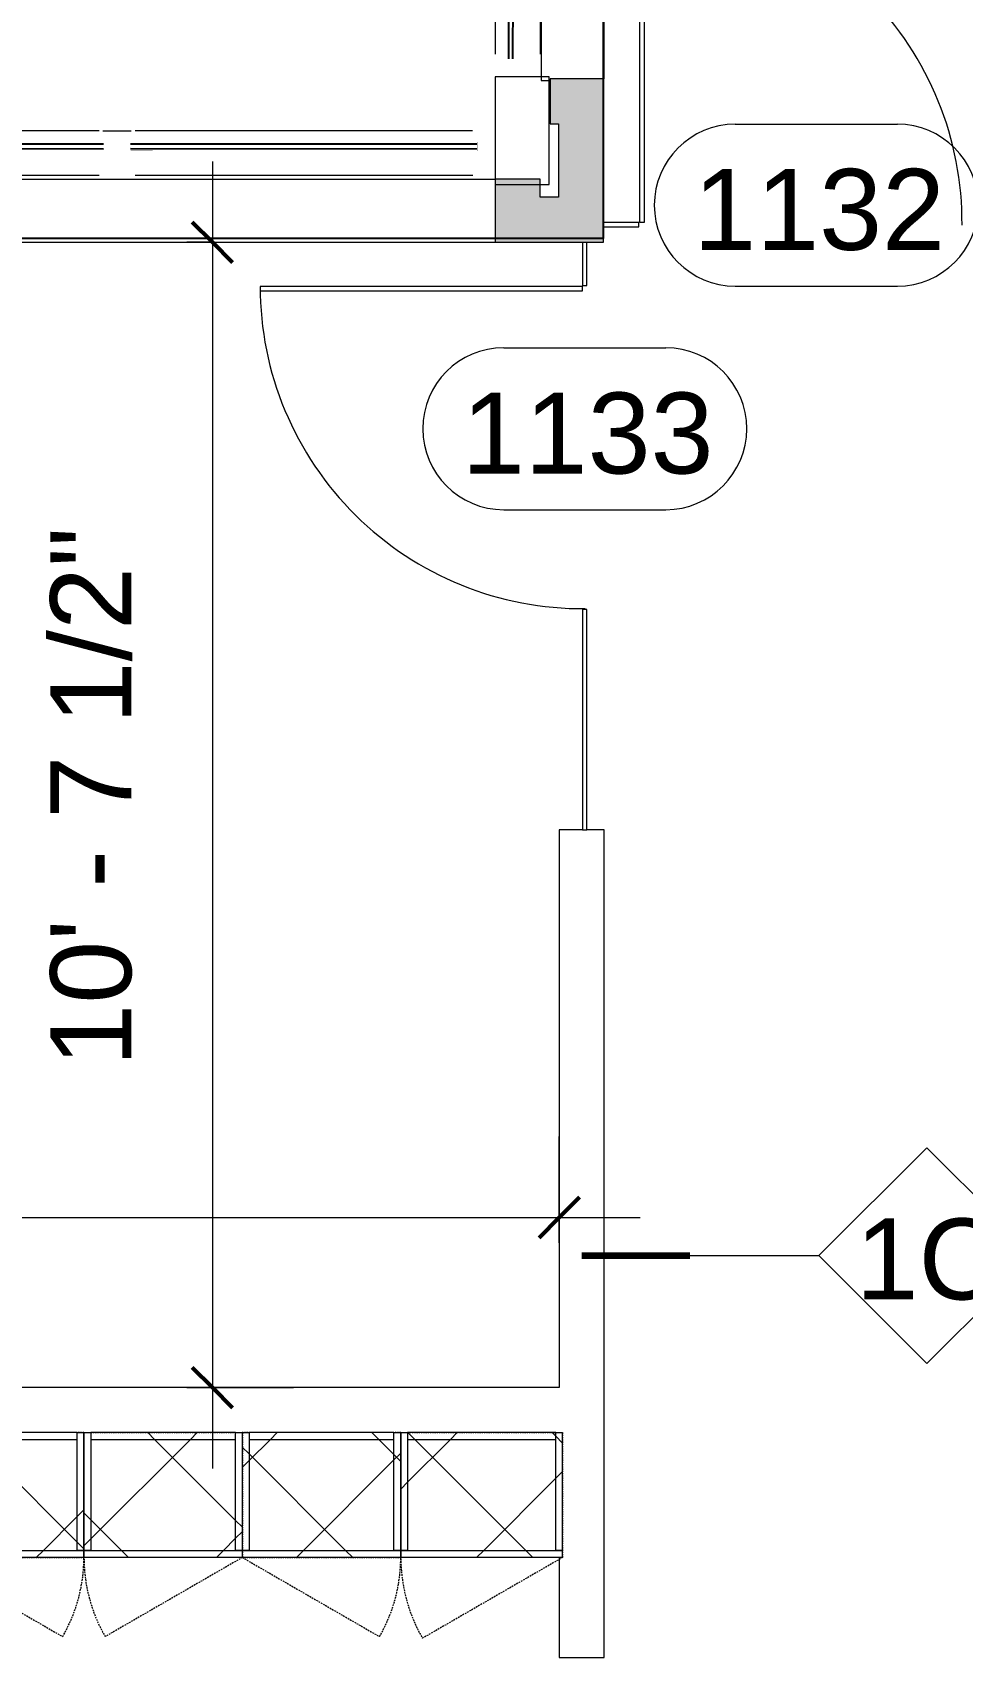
# Model space of a CAD drawing. Header units: inches. Extents: x 920 to 3142, y -796 to 870.
# Drawn here: x 2122.1 to 2225.5, y 504 to 684.6 of the extents above; entities that cross this region are included whole.
import ezdxf
from ezdxf.xclip import XClip

# ---------------------------------------------------------------- set-up
doc = ezdxf.new("R2010")
doc.units = ezdxf.units.IN
doc.header["$MEASUREMENT"] = 0
doc.header["$XCLIPFRAME"] = 2
for name, pattern in [('L1$0$2DASHES', [163.199999, 71.999999, -24, 9.6, -24, 9.6, -24]), ('X2$0$Dash', [0.25, 0.125, -0.125]), ('X2$0$Hidden', [0.28125, 0.1875, -0.09375])]:
    doc.linetypes.add(name, pattern=pattern)
doc.layers.add('L1$0$A-Anno-Revs-FinF', color=181, linetype='Continuous')
doc.layers.add('L1$0$GLZ_GLAZING', color=7, linetype='Continuous')
for name, color, linetype, lineweight in [('L1$0$ArchiCAD Windows_Pen_No__4', 4, 'Continuous', 9), ('L1$0$BB Shell_Pen_No__100', 7, 'Continuous', 20), ('X2$0$18_0109_REV_dwg _7_', 8, 'Continuous', 9), ('X2$0$A-ANNO-DIMS', 211, 'Continuous', 9), ('X2$0$A-ANNO-DIMS-96', 211, 'Continuous', 9), ('X2$0$A-DOOR', 31, 'Continuous', 13), ('X2$0$A-DOOR-IDEN', 31, 'Continuous', 9), ('X2$0$A-WALL', 113, 'Continuous', 9), ('X2$0$A-WALL-IDEN', 211, 'Continuous', 9), ('X2$0$A-WALL-PATT', 111, 'Continuous', 13), ('X2$0$I-WALL', 2, 'Continuous', 9), ('X2$0$Q-CASE', 31, 'Continuous', 9), ('X2$0$Q-CASE-HDLN', 31, 'X2$0$Dash', 9)]:
    doc.layers.add(name, color=color, linetype=linetype, lineweight=lineweight)
doc.styles.add('X2$0$Swis721 Lt BT', font='swissl.ttf', dxfattribs={"height": 9})
doc.dimstyles.new('X2$0$OTJ_-_3_32__Linear__1_2__Tolerance', dxfattribs={"dimscale": 12, "dimtxt": 9.497835, "dimasz": 0.375, "dimexe": 0.75, "dimexo": 0.5, "dimgap": 0.5, "dimtad": 1, "dimdec": 1, "dimrnd": 0.5, "dimzin": 3, "dimdsep": 46, "dimlunit": 4, "dimtxsty": 'X2$0$Swis721 Lt BT', "dimblk1": 'X2$0$_Oblique', "dimblk2": 'X2$0$_Oblique', "dimsah": 1, "dimcen": 0.09, "dimdle": 0.75, "dimazin": 0, "dimtfac": 1, "dimtdec": 4, "dimtix": 1, "dimtmove": 0, "dimatfit": 3, "dimfxl": 1, "dimtvp": 1, "dimfrac": 2, "dimtolj": 1, "dimtzin": 0, "dimarcsym": 2})
pattern_1 = [(225, (-851.736, 531.364), (8.01223, -8.01223), []), (315, (-851.736, 531.364), (8.01223, 8.01223), [])]
pattern_2 = [(45, (855.727, -531.364), (-8.01223, 8.01223), []), (135, (855.727, -531.364), (-8.01223, -8.01223), [])]
pattern_3 = [(225, (-816.536, 531.364), (8.01223, -8.01223), []), (315, (-816.536, 531.364), (8.01223, 8.01223), [])]
pattern_4 = [(45, (820.527, -531.364), (-8.01223, 8.01223), []), (135, (820.527, -531.364), (-8.01223, -8.01223), [])]

# ---------------------------------------------------------------- blocks, each defined once
blk = doc.blocks.new('L1$0$window-fixed')
at = {"layer": 'L1$0$ArchiCAD Windows_Pen_No__4', "linetype": 'L1$0$2DASHES'}
for p, q in [((-6723.6, 3788.31), (-6761.1, 3788.31)), ((-6681.6, 3788.31), (-6719.6, 3788.31)), ((-6640.1, 3788.31), (-6677.6, 3788.31)), ((-6723.6, 3783.31), (-6761.1, 3783.31)), ((-6681.6, 3783.31), (-6719.6, 3783.31)), ((-6640.09, 3783.31), (-6677.6, 3783.31))]:
    blk.add_line(p, q, dxfattribs=at)
at = {"layer": 'L1$0$ArchiCAD Windows_Pen_No__4', "linetype": 'Continuous'}
for p, q in [((-6723.17, 3788.31), (-6721.6, 3788.31)), ((-6721.6, 3788.31), (-6720.02, 3788.31)), ((-6681.17, 3788.31), (-6679.6, 3788.31)), ((-6679.6, 3788.31), (-6678.02, 3788.31))]:
    blk.add_line(p, q, dxfattribs=at)
at = {"layer": 'L1$0$GLZ_GLAZING', "color": 30, "linetype": 'Continuous'}
for p, q in [((-6723.1, 3786.81), (-6761.6, 3786.81)), ((-6761.6, 3786.32), (-6723.1, 3786.31)), ((-6681.1, 3786.81), (-6720.1, 3786.81)), ((-6720.1, 3786.32), (-6681.1, 3786.31)), ((-6639.59, 3786.81), (-6678.1, 3786.81)), ((-6678.1, 3786.32), (-6639.6, 3786.31))]:
    blk.add_line(p, q, dxfattribs=at)
at = {"layer": 'L1$0$GLZ_GLAZING', "color": 30, "linetype": 'Continuous', "const_width": 0.00174}
for points in [[(-6763.6, 3783.31), (-6761.1, 3783.31), (-6761.1, 3786.06), (-6761.6, 3786.06), (-6761.6, 3787.06), (-6761.1, 3787.06), (-6761.1, 3788.31), (-6763.6, 3788.31), (-6763.6, 3787.06), (-6763.6, 3787.06), (-6763.6, 3786.06), (-6763.6, 3786.06)], [(-6719.6, 3783.31), (-6723.6, 3783.31), (-6723.6, 3786.06), (-6723.1, 3786.06), (-6723.1, 3787.06), (-6723.6, 3787.06), (-6723.6, 3788.31), (-6719.6, 3788.31), (-6719.6, 3787.06), (-6720.1, 3787.06), (-6720.1, 3786.06), (-6719.6, 3786.06)], [(-6677.6, 3783.31), (-6681.6, 3783.31), (-6681.6, 3786.06), (-6681.1, 3786.06), (-6681.1, 3787.06), (-6681.6, 3787.06), (-6681.6, 3788.31), (-6677.6, 3788.31), (-6677.6, 3787.06), (-6678.1, 3787.06), (-6678.1, 3786.06), (-6677.6, 3786.06)], [(-6723.1, 3786.06), (-6723.1, 3787.06), (-6761.6, 3787.06), (-6761.6, 3786.07), (-6723.1, 3786.06)], [(-6681.1, 3786.06), (-6681.1, 3787.06), (-6720.1, 3787.06), (-6720.1, 3786.07), (-6681.59, 3786.06)], [(-6639.59, 3786.06), (-6639.59, 3787.06), (-6678.1, 3787.06), (-6678.1, 3786.07), (-6639.59, 3786.06)]]:
    blk.add_lwpolyline(points, close=True, dxfattribs=at)
blk.add_lwpolyline([(-6637.6, 3783.31), (-6637.6, 3788.31), (-6640.1, 3788.31), (-6640.09, 3787.06), (-6639.59, 3787.06), (-6639.59, 3786.06), (-6640.09, 3786.06), (-6640.09, 3783.31), (-6637.6, 3783.31)], dxfattribs=at)
blk = doc.blocks.new('L1')
at = {"layer": 'L1$0$A-Anno-Revs-FinF'}
for p, q in [((-7162.69, 3740.32), (-7162.69, 3590.32)), ((-7162.69, 3590.32), (-7162.69, 3584.32)), ((-7162.69, 3584.32), (-7315.69, 3584.32))]:
    blk.add_line(p, q, dxfattribs=at)
at = {"layer": 'L1$0$BB Shell_Pen_No__100', "linetype": 'Continuous', "flags": 128}
for points in [[(-7168.69, 3602.32), (-7174.69, 3602.32), (-7174.69, 3590.32), (-7168.69, 3590.32)], [(-7168.69, 3590.32), (-7168.69, 3602.32)]]:
    blk.add_lwpolyline(points, dxfattribs=at)
at = {"layer": 'L1$0$A-Anno-Revs-FinF', "rotation": 90}
blk.add_blockref('L1$0$window-fixed', (-3386.38, 10365.91), dxfattribs=at)
at = {"layer": 'L1$0$A-Anno-Revs-FinF'}
blk.add_blockref('L1$0$window-fixed', (-537.09, -191.99), dxfattribs=at)
blk = doc.blocks.new('X2$0$Single Glass Door - 36_ x 84_-5046140-FIRST FLOOR CONSTRUCTION')
at = {"layer": 'X2$0$A-DOOR', "lineweight": 20}
for p, q in [((17.40625, 36.0625), (17.40625, 0.25)), ((17.90625, 36.0625), (17.40625, 36.0625)), ((17.90625, 0.25), (17.90625, 36.0625)), ((17.40625, 0.25), (17.90625, 0.25))]:
    blk.add_line(p, q, dxfattribs=at)
at = {"layer": 'X2$0$A-DOOR', "lineweight": 9}
blk.add_arc((17.90625, 0.25), 35.8125, 90, 180.5, dxfattribs=at)
blk = doc.blocks.new('X2$0$Single Glass Door - 36_ x 84_-4893000-FIRST FLOOR CONSTRUCTION')
at = {"layer": 'X2$0$A-DOOR', "lineweight": 20}
for p, q in [((17.40625, -0.25), (17.90625, -0.25)), ((17.40625, -36.0625), (17.40625, -0.25)), ((17.90625, -0.25), (17.90625, -36.0625)), ((17.90625, -36.0625), (17.40625, -36.0625))]:
    blk.add_line(p, q, dxfattribs=at)
at = {"layer": 'X2$0$A-DOOR', "lineweight": 9}
blk.add_arc((17.90625, -0.25), 35.8125, 179.5, 270, dxfattribs=at)
blk = doc.blocks.new('X2$0$Walls 2 - Walls 1-5280805-FIRST FLOOR CONSTRUCTION')
at = {"layer": 'X2$0$A-WALL'}
for p, q in [((-629.61, 845.31), (-755.61, 845.31)), ((-755.61, 845.31), (-755.61, 844.31)), ((-629.61, 844.31), (-629.61, 845.31)), ((-617.61, 844.31), (-629.61, 844.31)), ((-617.61, 838.31), (-617.61, 844.31)), ((-755.45, 838.41), (-755.45, 838.31)), ((-755.45, 838.31), (-617.61, 838.31))]:
    blk.add_line(p, q, dxfattribs=at)
blk = doc.blocks.new('X2$0$Walls 26 - Walls 1-5286814-FIRST FLOOR CONSTRUCTION')
at = {"layer": 'X2$0$A-WALL'}
for p, q in [((-933.93, 667.31), (-948.93, 667.31)), ((-948.93, 667.31), (-948.93, 661.31)), ((-808.04, 668.31), (-933.93, 668.31)), ((-933.93, 668.31), (-933.93, 667.31)), ((-948.93, 661.31), (-808.04, 661.31))]:
    blk.add_line(p, q, dxfattribs=at)
blk = doc.blocks.new('X2$0$CW Cupbd Ohead - 23_5_h x 13 7_8_d - 1 Door - 1 Shelf-V11-FIRST FLOOR CONSTRUCTION')
at = {"layer": 'X2$0$Q-CASE'}
h = blk.add_hatch(dxfattribs=at)
h.set_pattern_fill('FP2_21', color=256, style=0, pattern_type=2)
h.set_pattern_definition(pattern_1)
h.paths.add_polyline_path([(7.55, 16.24), (2, 16.24), (2, 15.45), (19.6, 15.45), (19.6, 16.24), (9.2, 16.24)], flags=0)
h = blk.add_hatch(dxfattribs=at)
h.set_pattern_fill('FP2_21', color=256, style=0, pattern_type=2)
h.set_pattern_definition(pattern_1)
h.paths.add_polyline_path([(2.75, 15.45), (2, 15.45), (2, 2.36), (2.75, 2.36), (2.75, 3.11)], flags=0)
h = blk.add_hatch(dxfattribs=at)
h.set_pattern_fill('FP2_21', color=256, style=0, pattern_type=2)
h.set_pattern_definition(pattern_1)
h.paths.add_polyline_path([(9.2, 15.45), (2.75, 15.45), (2.75, 3.11), (18.85, 3.11), (18.85, 15.45)], flags=0)
h = blk.add_hatch(dxfattribs=at)
h.set_pattern_fill('FP2_21', color=256, style=0, pattern_type=2)
h.set_pattern_definition(pattern_1)
h.paths.add_polyline_path([(18.85, 15.45), (18.85, 2.36), (19.6, 2.36), (19.6, 15.45)], flags=0)
h = blk.add_hatch(dxfattribs=at)
h.set_pattern_fill('FP2_21', color=256, style=0, pattern_type=2)
h.set_pattern_definition(pattern_1)
h.paths.add_polyline_path([(18.85, 3.11), (2.75, 3.11), (2.75, 2.36), (18.85, 2.36)], flags=0)
at = {"layer": 'X2$0$Q-CASE', "linetype": 'X2$0$Hidden'}
blk.add_line((19.6, 16.24), (4.35, 25.04), dxfattribs=at)
at = {"layer": 'X2$0$Q-CASE'}
for p, q in [((2, 16.24), (19.6, 16.24)), ((2, 16.24), (2, 15.45)), ((19.6, 15.45), (2, 15.45)), ((2, 15.45), (2.75, 15.45)), ((2, 2.36), (2, 15.45)), ((2.75, 15.45), (2.75, 2.36)), ((18.85, 15.45), (19.6, 15.45)), ((18.85, 2.36), (18.85, 15.45)), ((19.6, 15.45), (19.6, 16.24)), ((19.6, 2.36), (19.6, 15.45)), ((2.75, 2.36), (2, 2.36)), ((18.85, 3.11), (2.75, 3.11)), ((2.75, 2.36), (18.85, 2.36)), ((19.6, 2.36), (18.85, 2.36))]:
    blk.add_line(p, q, dxfattribs=at)
at = {"layer": 'X2$0$Q-CASE', "linetype": 'X2$0$Hidden'}
blk.add_arc((19.6, 16.24), 17.6, 150, 180.5, dxfattribs=at)
at = {"layer": 'X2$0$Q-CASE-HDLN'}
for p, q in [((19.6, 16.24), (2, 16.24)), ((2, 16.24), (2, 2.36)), ((19.6, 2.36), (19.6, 16.24)), ((2, 2.36), (19.6, 2.36))]:
    blk.add_line(p, q, dxfattribs=at)
blk = doc.blocks.new('X2$0$CW Cupbd Ohead - 23_5_h x 13 7_8_d - 1 Door - 1 Shelf-V12-FIRST FLOOR CONSTRUCTION')
at = {"layer": 'X2$0$Q-CASE'}
h = blk.add_hatch(dxfattribs=at)
h.set_pattern_fill('FP2_22', color=256, style=0, pattern_type=2)
h.set_pattern_definition(pattern_2)
h.paths.add_polyline_path([(2.75, -15.45), (2.75, -2.36), (2, -2.36), (2, -15.45)], flags=0)
h = blk.add_hatch(dxfattribs=at)
h.set_pattern_fill('FP2_22', color=256, style=0, pattern_type=2)
h.set_pattern_definition(pattern_2)
h.paths.add_polyline_path([(18.85, -3.11), (18.85, -2.36), (2.75, -2.36), (2.75, -3.11)], flags=0)
h = blk.add_hatch(dxfattribs=at)
h.set_pattern_fill('FP2_22', color=256, style=0, pattern_type=2)
h.set_pattern_definition(pattern_2)
h.paths.add_polyline_path([(18.85, -15.45), (18.85, -3.11), (2.75, -3.11), (2.75, -15.45)], flags=0)
h = blk.add_hatch(dxfattribs=at)
h.set_pattern_fill('FP2_22', color=256, style=0, pattern_type=2)
h.set_pattern_definition(pattern_2)
h.paths.add_polyline_path([(18.85, -15.45), (19.6, -15.45), (19.6, -2.36), (18.85, -2.36), (18.85, -3.11)], flags=0)
h = blk.add_hatch(dxfattribs=at)
h.set_pattern_fill('FP2_22', color=256, style=0, pattern_type=2)
h.set_pattern_definition(pattern_2)
h.paths.add_polyline_path([(2.75, -16.24), (19.6, -16.24), (19.6, -15.45), (2, -15.45), (2, -16.24)], flags=0)
for p, q in [((2, -2.36), (2.75, -2.36)), ((2, -15.45), (2, -2.36)), ((2.75, -2.36), (2.75, -15.45)), ((18.85, -2.36), (2.75, -2.36)), ((2.75, -3.11), (18.85, -3.11)), ((18.85, -2.36), (19.6, -2.36)), ((18.85, -15.45), (18.85, -2.36)), ((19.6, -15.45), (19.6, -2.36)), ((2, -15.45), (19.6, -15.45)), ((2, -15.45), (2, -16.24)), ((2.75, -15.45), (2, -15.45)), ((19.6, -16.24), (2, -16.24)), ((19.6, -15.45), (18.85, -15.45)), ((19.6, -16.24), (19.6, -15.45))]:
    blk.add_line(p, q, dxfattribs=at)
at = {"layer": 'X2$0$Q-CASE', "linetype": 'X2$0$Hidden'}
blk.add_line((19.6, -16.24), (4.35, -25.04), dxfattribs=at)
blk.add_arc((19.6, -16.24), 17.6, 179.5, 210, dxfattribs=at)
at = {"layer": 'X2$0$Q-CASE-HDLN'}
for p, q in [((2, -16.24), (2, -2.36)), ((2, -2.36), (19.6, -2.36)), ((19.6, -2.36), (19.6, -16.24)), ((19.6, -16.24), (2, -16.24))]:
    blk.add_line(p, q, dxfattribs=at)
blk = doc.blocks.new('X2$0$CW Cupbd Ohead - 23_5_h x 13 7_8_d - 1 Door - 1 Shelf-V13-FIRST FLOOR CONSTRUCTION')
at = {"layer": 'X2$0$Q-CASE'}
h = blk.add_hatch(dxfattribs=at)
h.set_pattern_fill('FP2_23', color=256, style=0, pattern_type=2)
h.set_pattern_definition(pattern_3)
h.paths.add_polyline_path([(18.85, 16.24), (2, 16.24), (2, 15.45), (19.6, 15.45), (19.6, 16.24)], flags=0)
h = blk.add_hatch(dxfattribs=at)
h.set_pattern_fill('FP2_23', color=256, style=0, pattern_type=2)
h.set_pattern_definition(pattern_3)
h.paths.add_polyline_path([(2.75, 15.45), (2, 15.45), (2, 2.36), (2.75, 2.36), (2.75, 3.11)], flags=0)
h = blk.add_hatch(dxfattribs=at)
h.set_pattern_fill('FP2_23', color=256, style=0, pattern_type=2)
h.set_pattern_definition(pattern_3)
h.paths.add_polyline_path([(2.75, 15.45), (2.75, 3.11), (18.85, 3.11), (18.85, 15.45)], flags=0)
h = blk.add_hatch(dxfattribs=at)
h.set_pattern_fill('FP2_23', color=256, style=0, pattern_type=2)
h.set_pattern_definition(pattern_3)
h.paths.add_polyline_path([(18.85, 15.45), (18.85, 2.36), (19.6, 2.36), (19.6, 15.45)], flags=0)
h = blk.add_hatch(dxfattribs=at)
h.set_pattern_fill('FP2_23', color=256, style=0, pattern_type=2)
h.set_pattern_definition(pattern_3)
h.paths.add_polyline_path([(18.85, 3.11), (2.75, 3.11), (2.75, 2.36), (18.85, 2.36)], flags=0)
at = {"layer": 'X2$0$Q-CASE', "linetype": 'X2$0$Hidden'}
blk.add_line((19.6, 16.24), (4.35, 25.04), dxfattribs=at)
at = {"layer": 'X2$0$Q-CASE'}
for p, q in [((2, 16.24), (19.6, 16.24)), ((2, 16.24), (2, 15.45)), ((19.6, 15.45), (2, 15.45)), ((2, 15.45), (2.75, 15.45)), ((2, 2.36), (2, 15.45)), ((2.75, 15.45), (2.75, 2.36)), ((18.85, 15.45), (19.6, 15.45)), ((18.85, 2.36), (18.85, 15.45)), ((19.6, 15.45), (19.6, 16.24)), ((19.6, 2.36), (19.6, 15.45)), ((2.75, 2.36), (2, 2.36)), ((18.85, 3.11), (2.75, 3.11)), ((2.75, 2.36), (18.85, 2.36)), ((19.6, 2.36), (18.85, 2.36))]:
    blk.add_line(p, q, dxfattribs=at)
at = {"layer": 'X2$0$Q-CASE', "linetype": 'X2$0$Hidden'}
blk.add_arc((19.6, 16.24), 17.6, 150, 180.5, dxfattribs=at)
at = {"layer": 'X2$0$Q-CASE-HDLN'}
for p, q in [((19.6, 16.24), (2, 16.24)), ((2, 16.24), (2, 2.36)), ((19.6, 2.36), (19.6, 16.24)), ((2, 2.36), (19.6, 2.36))]:
    blk.add_line(p, q, dxfattribs=at)
blk = doc.blocks.new('X2$0$CW Cupbd Ohead - 23_5_h x 13 7_8_d - 1 Door - 1 Shelf-5545818-FIRST FLOOR CONSTRUCTION')
at = {"layer": 'X2$0$Q-CASE'}
h = blk.add_hatch(dxfattribs=at)
h.set_pattern_fill('FP2_24', color=256, style=0, pattern_type=2)
h.set_pattern_definition(pattern_4)
h.paths.add_polyline_path([(2.75, -15.45), (2.75, -2.36), (2, -2.36), (2, -15.45)], flags=0)
h = blk.add_hatch(dxfattribs=at)
h.set_pattern_fill('FP2_24', color=256, style=0, pattern_type=2)
h.set_pattern_definition(pattern_4)
h.paths.add_polyline_path([(2.75, -3.11), (19.22, -3.11), (19.22, -2.36), (2.75, -2.36)], flags=0)
h = blk.add_hatch(dxfattribs=at)
h.set_pattern_fill('FP2_24', color=256, style=0, pattern_type=2)
h.set_pattern_definition(pattern_4)
h.paths.add_polyline_path([(19.22, -15.45), (19.22, -3.11), (2.75, -3.11), (2.75, -15.45)], flags=0)
h = blk.add_hatch(dxfattribs=at)
h.set_pattern_fill('FP2_24', color=256, style=0, pattern_type=2)
h.set_pattern_definition(pattern_4)
h.paths.add_polyline_path([(19.97, -15.45), (19.97, -2.36), (19.22, -2.36), (19.22, -15.45), (19.6, -15.45)], flags=0)
h = blk.add_hatch(dxfattribs=at)
h.set_pattern_fill('FP2_24', color=256, style=0, pattern_type=2)
h.set_pattern_definition(pattern_4)
h.paths.add_polyline_path([(19.22, -16.24), (19.97, -16.24), (19.97, -15.45), (2, -15.45), (2, -16.24), (2.75, -16.24)], flags=0)
for p, q in [((2, -2.36), (2.75, -2.36)), ((2, -15.45), (2, -2.36)), ((2.75, -2.36), (2.75, -15.45)), ((19.22, -2.36), (2.75, -2.36)), ((2.75, -3.11), (19.22, -3.11)), ((19.22, -2.36), (19.97, -2.36)), ((19.22, -15.45), (19.22, -2.36)), ((19.97, -15.45), (19.97, -2.36)), ((2, -15.45), (19.97, -15.45)), ((2, -15.45), (2, -16.24)), ((2.75, -15.45), (2, -15.45)), ((19.97, -16.24), (2, -16.24)), ((19.97, -15.45), (19.22, -15.45)), ((19.97, -16.24), (19.97, -15.45))]:
    blk.add_line(p, q, dxfattribs=at)
at = {"layer": 'X2$0$Q-CASE', "linetype": 'X2$0$Hidden'}
blk.add_line((19.97, -16.24), (4.4, -25.22), dxfattribs=at)
blk.add_arc((19.97, -16.24), 17.97, 179.5, 210, dxfattribs=at)
at = {"layer": 'X2$0$Q-CASE-HDLN'}
for p, q in [((2, -16.24), (2, -2.36)), ((2, -2.36), (19.97, -2.36)), ((19.97, -2.36), (19.97, -16.24)), ((19.97, -16.24), (2, -16.24))]:
    blk.add_line(p, q, dxfattribs=at)
blk = doc.blocks.new('X2$0$Wall Tag - 1_4_-62626-FIRST FLOOR CONSTRUCTION')
at = {"layer": 'X2$0$A-WALL-IDEN'}
for p, q in [((-0.125, 0), (0, 0.125)), ((0, 0.125), (0.125, 0)), ((-0.125, 0), (0, -0.125)), ((0, -0.125), (0.125, 0))]:
    blk.add_line(p, q, dxfattribs=at)
blk = doc.blocks.new('X2$0$Door Tag - Door Tag-41184-FIRST FLOOR CONSTRUCTION')
at = {"layer": 'X2$0$A-DOOR-IDEN'}
for p, q in [((-0.09375, 0.09375), (0.09375, 0.09375)), ((-0.09375, -0.09375), (0.09375, -0.09375))]:
    blk.add_line(p, q, dxfattribs=at)
for centre, start, end in [((-0.09375, 0), 90, 270), ((0.09375, 0), 270, 90)]:
    blk.add_arc(centre, 0.09375, start, end, dxfattribs=at)
blk = doc.blocks.new('X2$0$DIMBLOCK17-FIRST FLOOR CONSTRUCTION')
at = {"layer": 'X2$0$A-ANNO-DIMS-96', "transparency": 16777216}
for p, q in [((-976.93, 550.1), (-976.93, 561.91)), ((-800.93, 550.1), (-800.93, 561.91)), ((-985.93, 552.91), (-791.93, 552.91)), ((-976.93, 552.91), (-976.93, 550.1)), ((-800.93, 552.91), (-800.93, 550.1))]:
    blk.add_line(p, q, dxfattribs=at)
at = {"layer": 'X2$0$A-ANNO-DIMS-96', "lineweight": 50, "transparency": 16777216}
for p, q in [((-976.93, 552.91), (-974.68, 555.16)), ((-800.93, 552.91), (-798.68, 555.16)), ((-976.93, 552.91), (-979.18, 550.66)), ((-800.93, 552.91), (-803.18, 550.66))]:
    blk.add_line(p, q, dxfattribs=at)
at = {"layer": 'X2$0$A-ANNO-DIMS-96', "color": 0, "transparency": 16777216, "insert": (-906.8, 570.93), "char_height": 9, "width": 42.8759, "attachment_point": 1, "line_spacing_factor": 1.005062, "style": 'X2$0$Swis721 Lt BT'}
blk.add_mtext('14\' - 8"', dxfattribs=at)
blk = doc.blocks.new('X2$0$_Oblique')
at = {"color": 0, "linetype": 'ByBlock', "lineweight": -2}
blk.add_line((-0.5, -0.5), (0.5, 0.5), dxfattribs=at)
blk = doc.blocks.new('X2$0$DIMBLOCK18-FIRST FLOOR CONSTRUCTION')
at = {"layer": 'X2$0$A-ANNO-DIMS-96', "transparency": 16777216}
for p, q in [((-839.47, 670.31), (-839.47, 525)), ((-842.29, 661.31), (-830.47, 661.31)), ((-839.47, 661.31), (-842.29, 661.31)), ((-842.29, 534), (-830.47, 534)), ((-839.47, 534), (-842.29, 534))]:
    blk.add_line(p, q, dxfattribs=at)
at = {"layer": 'X2$0$A-ANNO-DIMS-96', "lineweight": 50, "transparency": 16777216}
for p, q in [((-839.47, 661.31), (-841.72, 663.56)), ((-839.47, 661.31), (-837.22, 659.06)), ((-839.47, 534), (-841.72, 536.25)), ((-839.47, 534), (-837.22, 531.75))]:
    blk.add_line(p, q, dxfattribs=at)
at = {"layer": 'X2$0$A-ANNO-DIMS-96', "color": 0, "transparency": 16777216, "insert": (-857.48, 569.69), "char_height": 9, "width": 67.118, "attachment_point": 1, "rotation": 90, "line_spacing_factor": 1.005062, "style": 'X2$0$Swis721 Lt BT'}
blk.add_mtext('10\' - 7 1/2"', dxfattribs=at)
blk = doc.blocks.new('X2')
at = {"layer": 'X2$0$A-WALL-PATT', "lineweight": 9}
for points in [[(-801.93, 674.47), (-796.03, 674.47), (-796.03, 679.47), (-801.93, 679.47), (-801.93, 674.47)], [(-796.03, 666.32), (-796.03, 674.47), (-801.03, 674.47), (-801.03, 666.32), (-798.35, 666.32)], [(-808.04, 666.32), (-803.04, 666.32), (-803.04, 668.32), (-808.04, 668.31), (-808.04, 667.31)], [(-800.93, 661.32), (-796.03, 661.32), (-796.03, 666.32), (-808.04, 666.32), (-808.04, 661.32)]]:
    blk.add_hatch(color=7, dxfattribs=at).paths.add_polyline_path(points, flags=0)
at = {"layer": 'X2$0$A-WALL', "lineweight": 13}
blk.add_line((-798.35, 596), (-797.85, 596), dxfattribs=at)
at = {"layer": 'X2$0$A-WALL-IDEN', "lineweight": 90}
blk.add_line((-798.43, 548.67), (-786.43, 548.67), dxfattribs=at)
at = {"layer": 'X2$0$A-WALL-IDEN'}
blk.add_line((-798.43, 548.67), (-772.1, 548.67), dxfattribs=at)
at = {"layer": 'X2$0$I-WALL', "color": 8, "lineweight": 20}
for p, q in [((-796.03, 679.47), (-801.93, 679.47)), ((-801.93, 679.47), (-801.93, 674.47)), ((-796.03, 661.32), (-796.03, 679.47)), ((-801.93, 674.47), (-801.03, 674.47)), ((-801.03, 674.47), (-801.03, 666.32)), ((-808.04, 668.32), (-808.04, 661.32)), ((-803.04, 668.32), (-808.04, 668.32)), ((-803.04, 666.32), (-803.04, 668.32)), ((-801.03, 666.32), (-803.04, 666.32)), ((-808.04, 661.32), (-796.03, 661.32))]:
    blk.add_line(p, q, dxfattribs=at)
at = {"layer": 'X2$0$I-WALL', "lineweight": 13}
for p, q in [((-792.09, 663.53), (-796.03, 663.53)), ((-796.03, 663.03), (-792.09, 663.03)), ((-792.09, 663.03), (-792.09, 663.53)), ((-798.35, 661.32), (-798.35, 656.5)), ((-797.85, 656.5), (-797.85, 661.32)), ((-798.35, 656.5), (-797.85, 656.5)), ((-798.35, 620.5), (-798.35, 596)), ((-797.85, 620.5), (-798.35, 620.5)), ((-797.85, 596), (-797.85, 620.5)), ((-800.93, 596), (-800.93, 534)), ((-798.35, 596), (-800.93, 596)), ((-795.93, 596), (-797.85, 596)), ((-795.93, 504), (-795.93, 596)), ((-800.93, 534), (-983.93, 534)), ((-800.93, 515.13), (-800.93, 504)), ((-800.93, 504), (-795.93, 504))]:
    blk.add_line(p, q, dxfattribs=at)
at = {"layer": 'X2$0$18_0109_REV_dwg _7_'}
ref = blk.add_blockref('L1', (6366.63, -2922.6), dxfattribs=at)
XClip(ref).set_block_clipping_path([(-7565.77838059, 2127.0822525233), (-6206.3289485376, 3792.4196422704)])
at = {"layer": 'X2$0$A-DOOR'}
for name, p, rotation in [('X2$0$Single Glass Door - 36_ x 84_-4893000-FIRST FLOOR CONSTRUCTION', (-774.09, 663.28), 180), ('X2$0$Single Glass Door - 36_ x 84_-5046140-FIRST FLOOR CONSTRUCTION', (-798.1, 638.5), 89.99999999999993)]:
    blk.add_blockref(name, p, dxfattribs=dict(at, rotation=rotation))
at = {"layer": 'X2$0$A-DOOR-IDEN', "xscale": 95.99999999999994, "yscale": 95.99999999999994, "zscale": 95.99999999999994}
for p in [(-772.37, 665.44), (-798.1, 640.59)]:
    blk.add_blockref('X2$0$Door Tag - Door Tag-41184-FIRST FLOOR CONSTRUCTION', p, dxfattribs=at)
at = {"layer": 'X2$0$A-WALL', "rotation": 89.9999999999999}
blk.add_blockref('X2$0$Walls 2 - Walls 1-5280805-FIRST FLOOR CONSTRUCTION', (42.38, 1434.92), dxfattribs=at)
at = {"layer": 'X2$0$A-WALL'}
blk.add_blockref('X2$0$Walls 26 - Walls 1-5286814-FIRST FLOOR CONSTRUCTION', (0, 0), dxfattribs=at)
at = {"layer": 'X2$0$A-WALL-IDEN', "xscale": 95.99999999999994, "yscale": 95.99999999999994, "zscale": 95.99999999999994}
blk.add_blockref('X2$0$Wall Tag - 1_4_-62626-FIRST FLOOR CONSTRUCTION', (-760.1, 548.67), dxfattribs=at)
at = {"layer": 'X2$0$Q-CASE', "rotation": 180}
for name, p in [('X2$0$CW Cupbd Ohead - 23_5_h x 13 7_8_d - 1 Door - 1 Shelf-V11-FIRST FLOOR CONSTRUCTION', (-851.74, 531.36)), ('X2$0$CW Cupbd Ohead - 23_5_h x 13 7_8_d - 1 Door - 1 Shelf-V13-FIRST FLOOR CONSTRUCTION', (-816.54, 531.36))]:
    blk.add_blockref(name, p, dxfattribs=at)
at = {"layer": 'X2$0$Q-CASE'}
for name, p in [('X2$0$CW Cupbd Ohead - 23_5_h x 13 7_8_d - 1 Door - 1 Shelf-V12-FIRST FLOOR CONSTRUCTION', (-855.73, 531.36)), ('X2$0$CW Cupbd Ohead - 23_5_h x 13 7_8_d - 1 Door - 1 Shelf-5545818-FIRST FLOOR CONSTRUCTION', (-820.53, 531.36))]:
    blk.add_blockref(name, p, dxfattribs=at)
at = {"layer": 'X2$0$A-DOOR-IDEN', "char_height": 9, "width": 32.724, "attachment_point": 1, "style": 'X2$0$Swis721 Lt BT'}
for s, insert in [('1132', (-786.04, 669.47)), ('1133', (-811.76, 644.61))]:
    blk.add_mtext(s, dxfattribs=dict(at, insert=insert))
at = {"layer": 'X2$0$A-WALL-IDEN', "insert": (-768.01, 552.8), "char_height": 9, "width": 18.786, "attachment_point": 1, "style": 'X2$0$Swis721 Lt BT'}
blk.add_mtext('1C', dxfattribs=at)
at = {"layer": 'X2$0$A-ANNO-DIMS'}
dim = blk.add_linear_dim(base=(-839.47, 534), p1=(-836.29, 661.31), p2=(-836.29, 534), angle=90, dimstyle='X2$0$OTJ_-_3_32__Linear__1_2__Tolerance', override={"dimpost": '<>', "dimfxl": 127.304512}, dxfattribs=at)
dim.commit()
dim.dimension.update_dxf_attribs({"geometry": 'X2$0$DIMBLOCK18-FIRST FLOOR CONSTRUCTION', "text_midpoint": (-850.61, 597.65)})
dim = blk.add_linear_dim(base=(-800.93, 552.91), p1=(-976.93, 556.1), p2=(-800.93, 556.1), dimstyle='X2$0$OTJ_-_3_32__Linear__1_2__Tolerance', override={"dimpost": '<>', "dimfxl": 175.997445}, dxfattribs=at)
dim.commit()
dim.dimension.update_dxf_attribs({"geometry": 'X2$0$DIMBLOCK17-FIRST FLOOR CONSTRUCTION', "text_midpoint": (-888.93, 563.54)})

msp = doc.modelspace()

# ---------------------------------------------------------------- block references
at = {"color": 250}
msp.add_blockref('X2', (2981.59, 0), dxfattribs=at)

doc.saveas('drawing.dxf')
